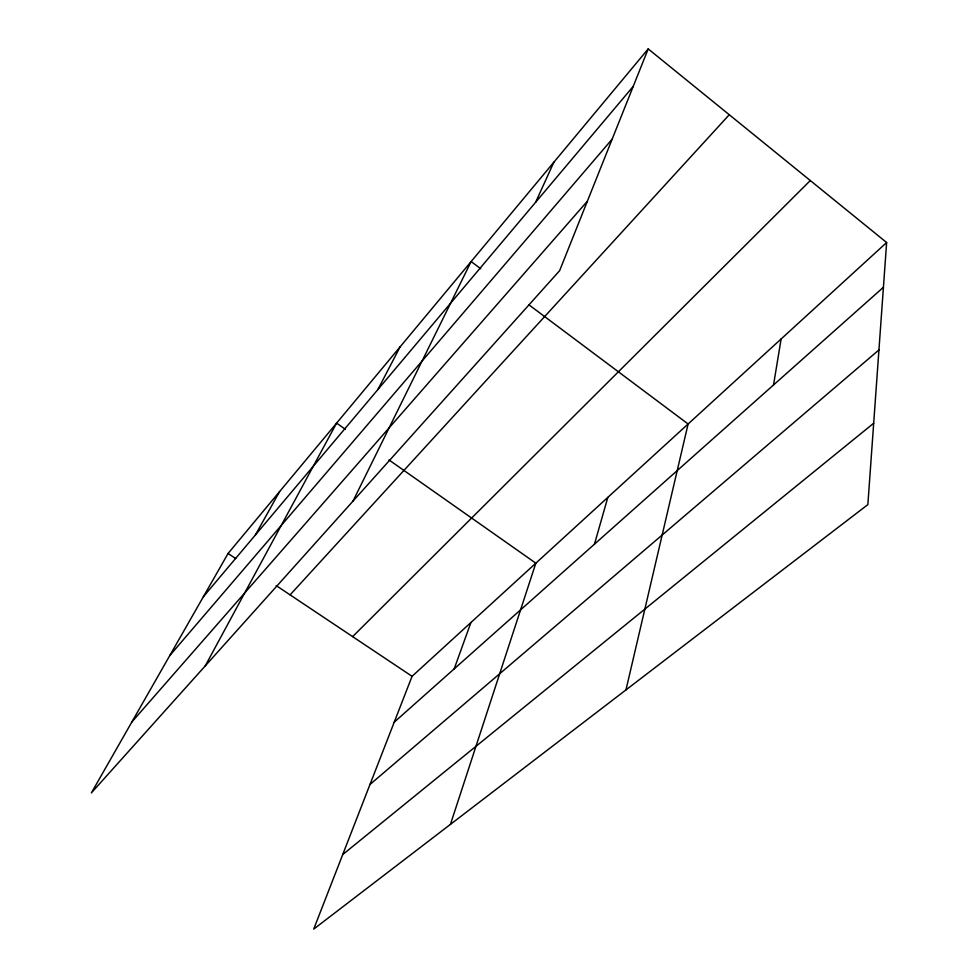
<?xml version="1.0" encoding="UTF-8"?>
<svg xmlns="http://www.w3.org/2000/svg" width="978" height="978" viewBox="0 0 978 978"><rect width="100%" height="100%" fill="white"/><g stroke="black" fill="none" stroke-linecap="round" stroke-linejoin="round"><path stroke-width="1.47" d="M886.63 242.532L867.853 504.624L313.718 929.1L412.068 676.311L886.63 242.532L648.206 48.9L228.082 553.462L91.37 792.901L559.624 270.686L648.206 48.9M773.537 384.965L781.116 338.975M625.969 689.906L688.109 423.987L528.976 304.855M594.465 544.171L607.827 497.374M450.442 824.368L535.834 563.181L388.963 459.917M454.183 668.891L470.907 622.521M535.638 202.25L553.854 162.214M352.972 501.152L471.139 261.554L480.785 268.767M377.887 389.537L400.075 346.897M205.209 665.945L336.603 423.119L345.332 429.256M255.429 534.917L279.586 491.592M203.387 596.714L633.243 86.37M169.769 655.578L612.167 139.133M131.847 721.996L587.375 201.211M290.099 594.869L729.27 114.732M352.642 636.629L810.297 180.539M394.207 722.204L883.427 287.275M369.977 784.49L878.929 349.953M342.716 854.564L873.684 423.229M228.082 553.462L235.674 558.524M276.175 585.577L412.068 676.311"/></g></svg>
